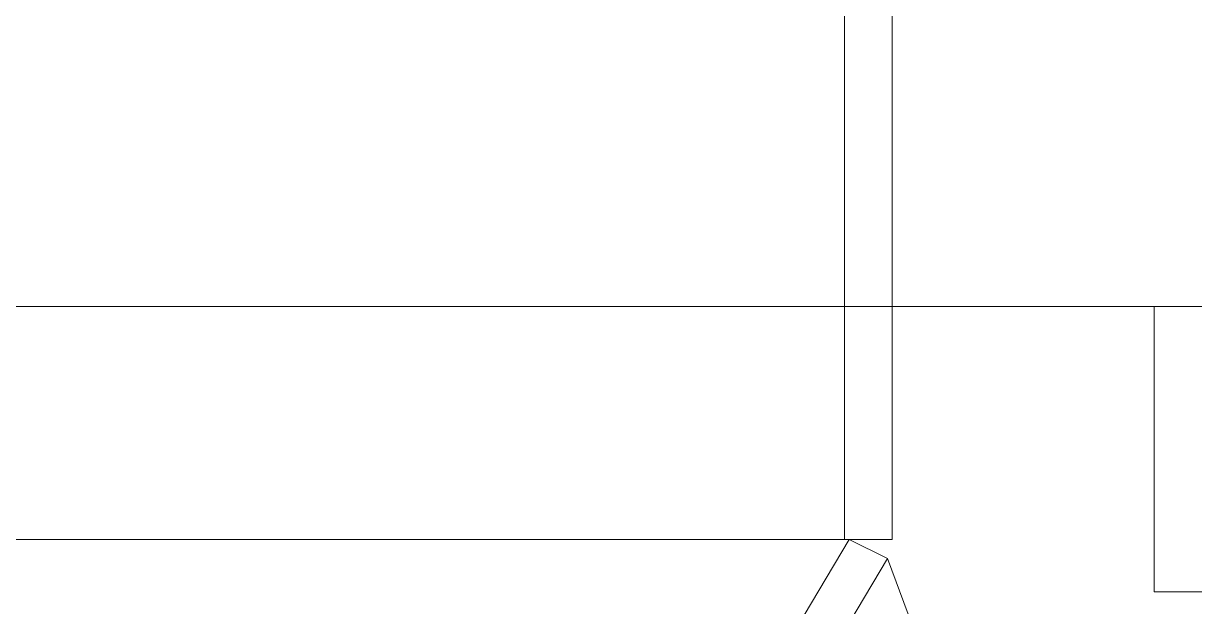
# Model space of a CAD drawing. Header units: millimetres. Extents: x 29 to 95071, y 20 to 67221.
# Drawn here: x 14227 to 15447, y 32341 to 32949 of the extents above; entities that cross this region are included whole.
import ezdxf

# ---------------------------------------------------------------- set-up
doc = ezdxf.new("R2010")
doc.units = ezdxf.units.MM

msp = doc.modelspace()

# ---------------------------------------------------------------- linework, layer by layer
at = {"color": 7, "lineweight": 0}
for points in [[(11681.9, 34532.2), (11681.9, 32410.8), (15131.7, 32410.8), (15131.7, 41833.1), (11681.9, 41833.1), (11681.9, 34750.3)], [(15082.1, 34239.7), (15082.1, 32410.8)], [(10695.6, 32653.6), (15904.9, 32653.6)], [(11404.4, 32653.6), (15404.3, 32653.6)], [(15404.3, 32356.2), (15404.3, 32653.6)], [(15404.3, 32356.2), (15607.5, 32356.2), (15607.5, 32504.9)], [(14080.9, 30631.4), (15126.7, 32390.9), (15087.1, 32410.8), (14041.2, 30651.2)], [(15404.3, 31642.5), (15126.7, 32390.9)]]:
    msp.add_lwpolyline(points, dxfattribs=at)

doc.saveas('drawing.dxf')
